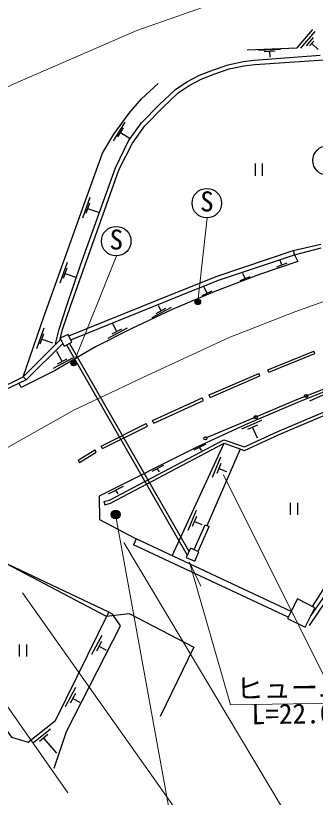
# Model space of a CAD drawing. Units: millimetres at full size, sheet at 1:1000; details may follow other scales. Extents: x 40000 to 680000, y 20000 to 380000.
# Drawn here: x 132144 to 159553, y 263095 to 334706 of the extents above; entities that cross this region are included whole.
import ezdxf
from ezdxf.enums import TextEntityAlignment as Align

# ---------------------------------------------------------------- set-up
doc = ezdxf.new("R2010")
doc.units = ezdxf.units.MM
doc.header["$LTSCALE"] = 1000
doc.linetypes.add('CHAIN', pattern=[18.5, 12, -1.5, 3.5, -1.5])
for name, color, linetype, lineweight in [('M-BGD', 7, 'Continuous', 25), ('M-BGD-EXST', 7, 'Continuous', 25), ('M-BMK', 2, 'CHAIN', 13), ('M-STR-HTXT', 7, 'Continuous', 13), ('M-STR-STRC', 7, 'Continuous', 25)]:
    doc.layers.add(name, color=color, linetype=linetype, lineweight=lineweight)
doc.styles.add('ＭＳ ゴシック', font='')
doc.styles.get('ＭＳ ゴシック').set_extended_font_data('MS Gothic')

msp = doc.modelspace()

# ---------------------------------------------------------------- hatches: boundary and pattern name
at = {"layer": 'M-BGD-EXST'}
for points in [[(148585, 308365, 1), (149025, 308605, 1)], [(137225, 302754, 1), (137664, 302994, 1)]]:
    msp.add_hatch(color=256, dxfattribs=at).paths.add_polyline_path(points)
at = {"layer": 'M-STR-STRC'}
msp.add_hatch(color=256, dxfattribs=at).paths.add_polyline_path([(141625, 289221, 0.41421), (141073, 289344, 0.41421), (140951, 288791, 1)])

# ---------------------------------------------------------------- linework, layer by layer
at = {"layer": 'M-BGD'}
for p, q in [((159510, 333237), (158186, 331737)), ((159366, 332697), (158705, 331947)), ((159421, 332381), (159025, 331931)), ((156365, 331607), (154367, 331522)), ((159223, 332156), (159823, 331607)), ((155872, 331436), (154873, 331393)), ((155372, 331415), (155395, 330890)), ((142130, 324934), (141054, 323248)), ((141987, 324431), (141449, 323589)), ((141718, 324010), (142603, 323445)), ((154036, 321160), (154036, 320042)), ((154702, 321160), (154702, 320042)), ((138921, 318040), (138251, 316155)), ((138895, 317518), (138560, 316576)), ((138727, 317047), (139717, 316696)), ((157511, 313179), (160057, 313782)), ((157638, 312799), (160079, 313432)), ((156502, 311887), (156336, 312271)), ((136855, 312090), (136186, 310206)), ((136829, 311569), (136494, 310627)), ((156039, 311699), (156966, 312075)), ((136662, 311098), (137651, 310746)), ((152670, 310433), (153597, 310809)), ((153133, 310621), (152932, 311098)), ((149217, 309061), (150122, 309487)), ((149670, 309274), (149360, 309865)), ((144632, 307062), (146400, 307997)), ((145446, 307662), (145198, 308117)), ((145004, 307429), (145888, 307896)), ((134717, 306067), (134048, 304182)), ((140597, 305175), (142365, 306110)), ((140969, 305542), (141853, 306009)), ((141411, 305775), (141032, 306487)), ((134691, 305545), (134356, 304603)), ((134524, 305074), (135513, 304723)), ((132832, 301610), (136267, 305059)), ((133115, 301328), (136454, 304680)), ((136788, 304542), (147844, 285296)), ((137058, 304675), (147993, 285639)), ((136410, 303028), (135914, 303936)), ((155210, 302270), (159402, 303980)), ((155304, 302038), (159497, 303749)), ((159497, 303749), (159402, 303980)), ((135596, 302427), (137364, 303362)), ((135968, 302794), (136852, 303261)), ((155304, 302038), (155210, 302270)), ((129475, 299969), (132832, 301610)), ((132832, 301610), (133115, 301328)), ((149831, 299961), (154391, 301926)), ((149930, 299731), (154490, 301696)), ((154490, 301696), (154391, 301926)), ((133115, 301328), (129635, 299691)), ((160863, 300207), (159032, 299403)), ((144668, 297609), (149211, 299685)), ((144772, 297382), (149315, 299458)), ((149315, 299458), (149211, 299685)), ((149930, 299731), (149831, 299961)), ((139973, 295264), (144078, 297330)), ((144191, 297107), (144078, 297330)), ((144772, 297382), (144668, 297609)), ((154632, 297619), (152801, 296815)), ((154275, 297189), (153359, 296787)), ((140086, 295041), (144191, 297107)), ((153817, 296988), (154239, 296026)), ((140086, 295041), (139973, 295264)), ((146457, 285235), (151213, 295529)), ((148466, 294923), (149554, 295478)), ((149159, 294859), (148946, 295158)), ((137862, 293975), (139379, 294927)), ((137995, 293763), (139512, 294715)), ((139512, 294715), (139379, 294927)), ((149645, 287989), (152698, 295009)), ((137862, 293975), (137995, 293763)), ((150882, 294252), (150118, 292403)), ((150922, 293694), (150540, 292770)), ((144617, 292975), (145705, 293530)), ((145310, 292911), (145097, 293210)), ((150731, 293232), (151416, 292946)), ((140637, 290906), (141992, 291600)), ((141512, 290896), (141320, 291226)), ((140216, 290191), (140289, 289899)), ((157241, 290086), (157241, 288968)), ((157908, 290086), (157908, 288968)), ((148643, 289385), (147879, 287536)), ((148683, 288827), (148301, 287903)), ((148465, 285790), (149483, 288062)), ((148492, 288365), (149177, 288079)), ((148832, 285630), (149848, 287898)), ((149483, 288062), (149848, 287898)), ((143174, 286778), (142919, 286235)), ((157329, 280125), (143174, 286778)), ((157058, 279589), (142919, 286235)), ((140020, 277933), (139079, 276168)), ((140005, 277374), (139535, 276492)), ((132478, 277112), (132478, 275994)), ((133145, 277112), (133145, 275994)), ((139770, 276933), (140423, 276581)), ((137617, 273160), (136677, 271395)), ((137603, 272601), (137132, 271718)), ((137368, 272160), (138021, 271808)), ((135324, 269348), (133771, 268087)), ((135093, 268839), (134317, 268208)), ((134705, 268524), (135871, 267145))]:
    msp.add_line(p, q, dxfattribs=at)
for points in [[(153306, 331558), (157881, 331754), (159315, 333442)], [(135791, 304649), (136126, 305972), (136824, 308161), (138104, 311930), (141289, 320753), (142476, 323239), (143638, 324881), (145313, 326571), (146758, 327941), (147797, 328639), (148945, 329259), (150232, 329739), (151565, 330204), (152945, 330514), (153968, 330623), (159995, 331077)], [(136180, 304972), (136447, 306040), (137158, 308098), (138482, 311798), (141599, 320652), (142822, 323036), (143946, 324623), (145593, 326285), (147009, 327628), (148004, 328296), (149110, 328894), (150367, 329363), (151675, 329819), (153010, 330119), (154004, 330224), (160367, 330644)], [(132832, 301610), (134724, 307108), (138423, 317423), (140083, 322094), (141134, 323852), (142529, 325762), (143657, 327080), (145167, 328493)], [(157511, 313179), (157638, 312799), (157949, 312173), (154459, 310991), (150347, 309447), (146448, 307784), (142716, 306026), (139436, 304363), (135701, 302174), (132635, 300630), (132453, 301016)], [(137000, 305380), (147122, 309461), (150569, 310851), (157511, 313179)], [(137178, 305020), (147271, 309090), (150707, 310475), (157638, 312799)], [(171289, 303888), (171620, 302274), (175393, 303083), (171793, 297930), (168800, 294383), (164756, 288950), (163300, 286870), (159277, 280583)], [(169132, 303150), (164497, 301802), (160804, 300420), (157914, 299276), (153126, 297231), (148718, 295170), (139779, 290674), (139801, 288536), (143174, 286778)], [(168543, 303239), (164419, 302039), (160714, 300654), (157819, 299508), (153024, 297459), (149492, 295987)], [(140216, 290191), (140715, 290315), (151188, 295855), (153066, 295198), (156116, 296623), (165050, 300391), (169408, 301980)], [(140289, 289899), (140823, 290033), (151213, 295529), (153082, 294875), (156238, 296349), (165159, 300111), (169511, 301698)], [(159145, 279728), (163101, 285412), (164528, 287430), (166671, 290124), (169783, 293874), (172425, 296628), (174415, 290285), (177572, 284235)], [(159029, 278836), (163347, 285240), (164768, 287250), (166904, 289935), (170007, 293674), (172290, 296055), (174136, 290170), (177306, 284096)], [(127538, 274896), (128202, 273559), (131767, 268622), (133302, 268145), (135793, 270132), (140672, 280057), (130829, 284725)], [(131339, 284483), (140431, 279695), (142537, 279952), (148427, 276842), (145364, 270492)], [(135671, 265780), (136781, 269130), (141740, 278815), (141014, 279865), (140672, 280057)]]:
    msp.add_lwpolyline(points, dxfattribs=at)
for points in [[(136574, 304436), (137291, 304790), (136937, 305508), (136220, 305154)], [(147745, 285067), (148524, 284728), (148903, 285599), (148123, 285938)], [(157007, 279489), (158614, 278677), (159516, 280462), (157909, 281274)]]:
    msp.add_lwpolyline(points, close=True, dxfattribs=at)
for centre in [(158711, 299861), (154103, 297920), (149492, 295987)]:
    msp.add_circle(centre, 150, dxfattribs=at)
at = {"layer": 'M-BGD-EXST'}
for centre, radius in [((160672, 321431), 1350), ((149632, 317531), 1350), ((141342, 314041), 1350), ((148805, 308485), 250), ((137444, 302874), 250)]:
    msp.add_circle(centre, radius, dxfattribs=at)
at = {"layer": 'M-BMK'}
msp.add_lwpolyline([(90907, 266927), (120070, 287529), (124232, 290538), (130897, 294864), (137476, 298555), (143765, 301554), (151676, 305210), (157686, 307562), (163298, 309588), (168693, 311144), (174885, 312773), (178706, 313715), (187152, 315334), (197954, 316643), (205067, 317079), (214815, 317225), (222452, 316788), (234720, 315818), (243641, 314585), (264932, 311074)], dxfattribs=at)
at = {"layer": 'M-STR-HTXT'}
for p, q in [((148805, 308485), (149654, 316181)), ((137444, 302874), (141365, 312691)), ((151161, 292654), (164465, 265879)), ((141288, 289006), (146373, 260870)), ((120070, 287529), (136915, 263524)), ((142028, 286450), (156735, 261800)), ((148030, 284651), (149072, 282428)), ((132774, 281828), (148262, 259927))]:
    msp.add_line(p, q, dxfattribs=at)
for points in [[(111561, 317010), (122522, 323589), (131845, 328405), (143212, 333341), (154536, 337340), (163945, 340105), (176037, 342772), (186053, 344393), (195067, 345251), (205083, 345775), (213763, 345775), (222372, 345393), (254582, 342975)], [(170924, 271872), (151807, 271585), (148030, 284651)]]:
    msp.add_lwpolyline(points, dxfattribs=at)
at = {"layer": 'M-STR-STRC'}
msp.add_circle((141288, 289006), 400, dxfattribs=at)

# ---------------------------------------------------------------- texts
at = {"layer": 'M-BGD-EXST', "style": 'ＭＳ ゴシック'}
for p in [(148977, 316239), (140687, 312748)]:
    msp.add_text('S', height=1833, rotation=358.508, dxfattribs=at).set_placement(p, align=Align.BOTTOM_LEFT)
at = {"layer": 'M-STR-HTXT', "style": 'ＭＳ ゴシック'}
for s, p in [('ヒューム管φ300', (152333, 271593)), ('L=22.0', (153745, 269239))]:
    msp.add_text(s, height=1833, rotation=0.86, dxfattribs=at).set_placement(p, align=Align.BOTTOM_LEFT)

doc.saveas('drawing.dxf')
